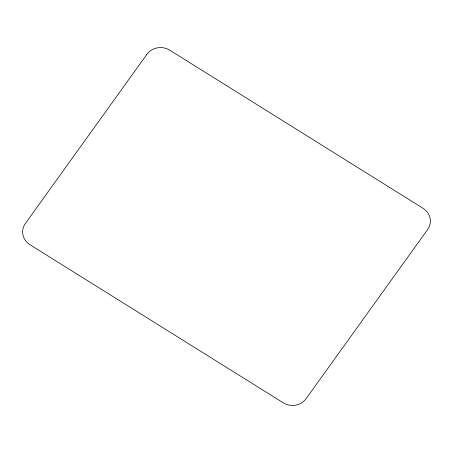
<?xml version="1.0" encoding="UTF-8"?>
<svg xmlns="http://www.w3.org/2000/svg" width="453" height="453" viewBox="0 0 453 453"><rect width="100%" height="100%" fill="white"/><g stroke="black" fill="none" stroke-linecap="round" stroke-linejoin="round"><path stroke-width="0.68" d="M146.897 54.309L25.374 223.476A16.45 15.294 2.2 0 0 29.955 244.711L283.295 402.836A16.45 15.294 2.2 0 0 306.103 398.691L427.626 229.524A16.45 15.294 2.2 0 0 423.045 208.289L169.705 50.164A16.45 15.294 2.2 0 0 146.897 54.309"/></g></svg>
